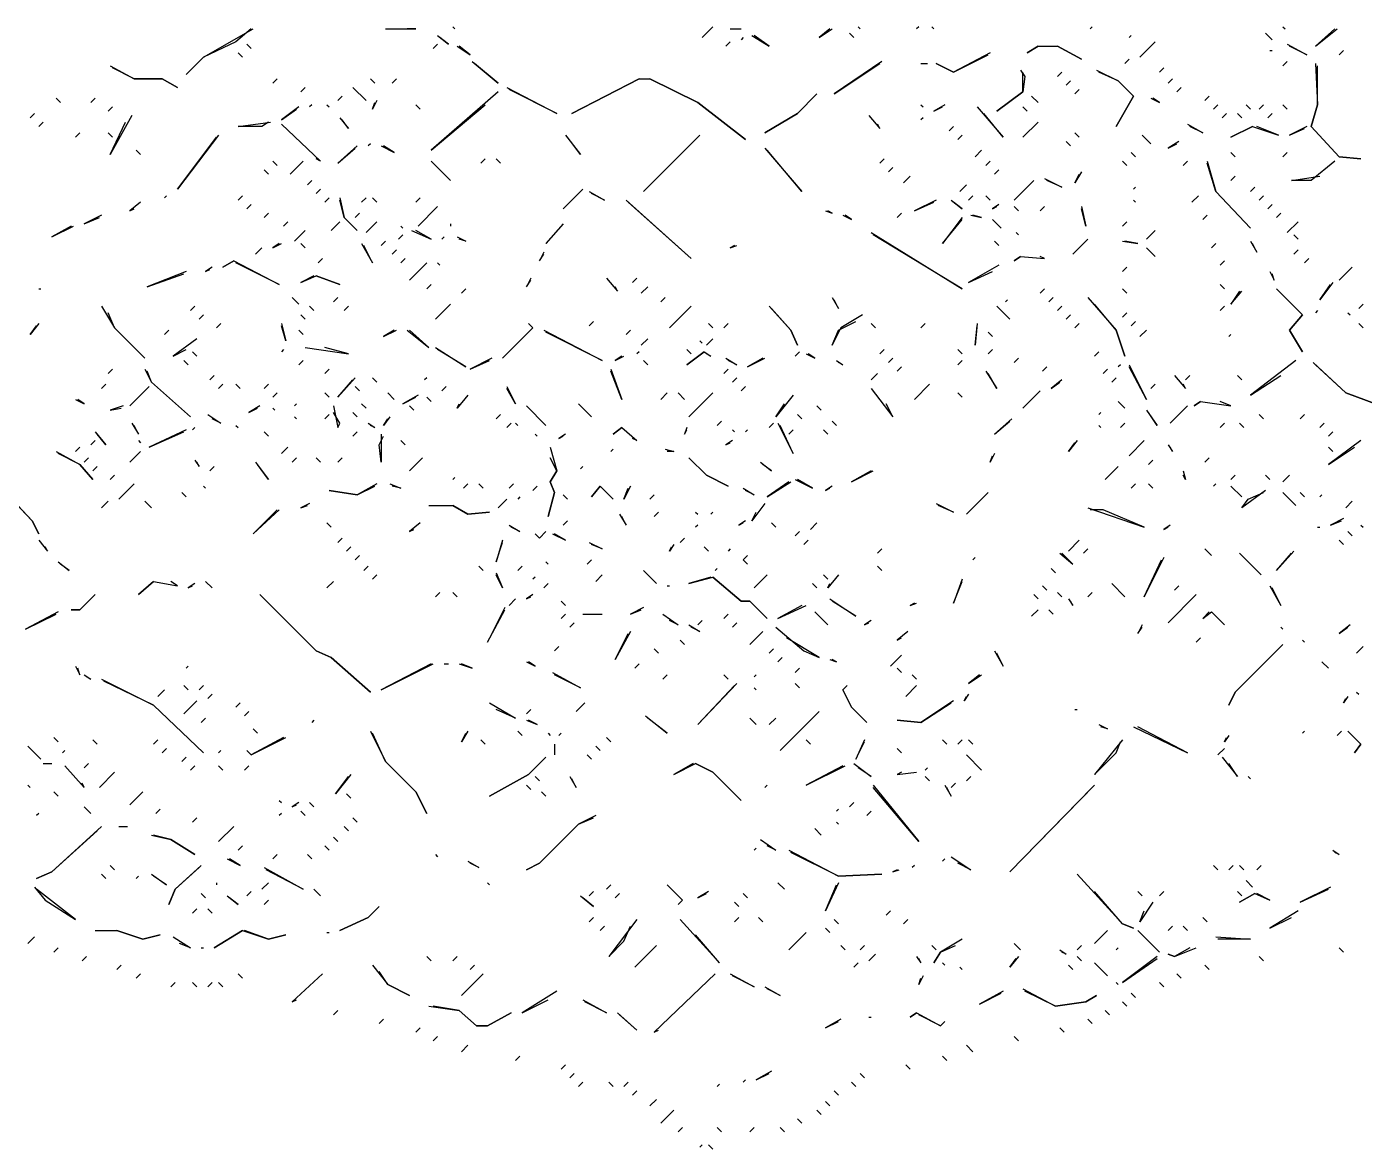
# Model space of a CAD drawing. Extents: x 1 to 2775, y -31 to 2075.
# Drawn here: x 891.6 to 994.4, y 1988.5 to 2074.8 of the extents above; entities that cross this region are included whole.
import ezdxf

# ---------------------------------------------------------------- set-up
doc = ezdxf.new("R2010")
doc.units = 0
doc.layers.add('LINEWORK', color=4, linetype='CONTINUOUS')

msp = doc.modelspace()

# ---------------------------------------------------------------- linework, layer by layer
at = {"layer": 'LINEWORK'}
for points in [[(908.8333, 2074.6667), (907.6667, 2073.6667), (905.1667, 2072.5), (903.8333, 2071.1667), (905.1667, 2072.5), (909, 2074.6667)], [(919.1667, 2074.6667), (921.5, 2074.6667), (920.8333, 2074.6667)], [(923.1667, 2074.1667), (924, 2073.5), (923.3333, 2074)], [(924.3333, 2074.8333), (924.5, 2074.6667)], [(944.3333, 2074.8333), (943.5, 2074)], [(945.6667, 2074.6667), (946.5, 2074.6667)], [(947.3333, 2074.1667), (948.6667, 2073.3333), (947.5, 2074.1667)], [(953.3333, 2074.6667), (952.5, 2074), (953.5, 2074.6667)], [(954.8333, 2074.3333), (955.1667, 2074)], [(955.5, 2074.8333), (955.6667, 2074.6667)], [(960.1667, 2074.8333), (960, 2074.6667)], [(961.1667, 2074.8333), (961.3333, 2074.6667)], [(973.5, 2074.8333), (973.3333, 2074.6667)], [(976.5, 2074.1667), (976.3333, 2074)], [(986.8333, 2074.3333), (987.3333, 2073.8333)], [(988.1667, 2074.8333), (988.3333, 2074.6667)], [(992.1667, 2074.6667), (990.6667, 2073.3333), (992.3333, 2074.6667)], [(908.5, 2073.5), (908.8333, 2073.1667)], [(923.1667, 2073.5), (922.8333, 2073.1667)], [(924.6667, 2073.3333), (925.6667, 2072.6667), (924.8333, 2073.3333)], [(945.6667, 2073.6667), (945.3333, 2073.3333)], [(946.6667, 2074), (946.5, 2073.8333)], [(969.3333, 2073.3333), (968.5, 2072.8333), (969.3333, 2073.3333), (970.8333, 2073.3333), (972.6667, 2072.3333), (970.8333, 2073.3333)], [(978.3333, 2073.6667), (977.1667, 2072.5)], [(988.5, 2073.5), (990, 2072.6667), (988.6667, 2073.3333)], [(907.8333, 2072.8333), (908.1667, 2072.5)], [(925.8333, 2072.1667), (927.8333, 2070.5), (926, 2072)], [(957.3333, 2072.1667), (953.6667, 2069.6667), (957.1667, 2072)], [(965.6667, 2072.8333), (962.8333, 2071.3333), (961.5, 2072), (962.8333, 2071.3333), (965.5, 2072.6667)], [(976.3333, 2072.3333), (976, 2072)], [(987.1667, 2073), (987.3333, 2073)], [(988.5, 2072.1667), (988.1667, 2071.8333)], [(992.8333, 2073), (992.5, 2072.6667)], [(898, 2071.8333), (899.8333, 2070.8333), (902, 2070.8333), (903.1667, 2070.1667), (902, 2070.8333), (899.8333, 2070.8333), (898.1667, 2071.6667)], [(960.3333, 2072), (960.8333, 2072)], [(968, 2071.5), (968.3333, 2071), (968.1667, 2069.8333), (966.1667, 2068.3333), (968.1667, 2069.8333), (968.1667, 2071.3333)], [(971.1667, 2071.3333), (970.8333, 2071)], [(973.8333, 2071.5), (975.5, 2070.6667), (976.6667, 2069.5), (975.3333, 2067.1667), (976.6667, 2069.5), (975.5, 2070.6667), (974, 2071.3333)], [(979, 2071.6667), (978.6667, 2071.3333)], [(990.6667, 2072), (990.8333, 2068.8333), (990.3333, 2067.1667), (992.5, 2064.8333), (994.1667, 2064.6667), (992.5, 2064.8333), (990.3333, 2067.1667), (990.8333, 2068.8333), (990.8333, 2071.8333)], [(910.8333, 2070.8333), (910.5, 2070.5)], [(913, 2070.1667), (912.6667, 2069.8333)], [(916.6667, 2070.1667), (917.6667, 2069.1667)], [(918, 2070.8333), (918.3333, 2070.5)], [(920, 2070.8333), (919.6667, 2070.5)], [(928.5, 2070.1667), (932.3333, 2068.1667), (928.6667, 2070)], [(938.6667, 2070.8333), (933.5, 2068.1667), (938.6667, 2070.8333), (939.5, 2070.8333), (943.1667, 2069), (946.8333, 2066.1667), (943.1667, 2069), (939.5, 2070.8333)], [(971.8333, 2070.6667), (971.5, 2070.3333)], [(979.6667, 2070.8333), (979.3333, 2070.5)], [(980.3333, 2070.1667), (980, 2069.8333)], [(893.8333, 2069.3333), (894.1667, 2069)], [(896.8333, 2069.3333), (896.5, 2069)], [(915.8333, 2069.5), (915.5, 2069.1667)], [(918.5, 2069.1667), (918.1667, 2068.5), (918.3333, 2069)], [(927.8333, 2069.8333), (922.6667, 2065.3333), (926.8333, 2068.8333)], [(952.3333, 2069.6667), (950.8333, 2068.1667), (948.3333, 2066.6667), (950.8333, 2068.1667)], [(968.8333, 2069.5), (969.3333, 2069)], [(972.5, 2070), (972.1667, 2069.6667)], [(978, 2069.3333), (978.6667, 2069), (978.1667, 2069.3333)], [(982.5, 2069.5), (982.1667, 2069.1667)], [(892.1667, 2068.1667), (891.8333, 2067.8333)], [(898.1667, 2068.6667), (897.8333, 2068.3333)], [(899.6667, 2068), (898, 2065), (899.1667, 2067.5)], [(912.5, 2068.6667), (911.1667, 2067.6667), (912.3333, 2068.5)], [(913.5, 2068.8333), (913.3333, 2068.6667)], [(914.6667, 2068.8333), (914.8333, 2068.6667)], [(921.5, 2068.8333), (921.8333, 2068.5)], [(956.3333, 2068), (957.1667, 2067), (957, 2067.3333)], [(960.3333, 2068.8333), (960.5, 2068.6667)], [(962.1667, 2068.8333), (961.3333, 2068.3333), (962, 2068.6667)], [(964.6667, 2068.6667), (966.6667, 2066.3333), (965.1667, 2068.1667)], [(968.1667, 2068.6667), (968.5, 2068.3333)], [(983.1667, 2068.8333), (982.8333, 2068.5)], [(983.8333, 2068.1667), (983.5, 2067.8333)], [(984.6667, 2068.1667), (985, 2067.8333)], [(985.3333, 2068.8333), (985.6667, 2068.5)], [(986.6667, 2068.8333), (986.3333, 2068.5)], [(987.3333, 2068.1667), (987, 2067.8333)], [(988.1667, 2068.8333), (988.5, 2068.5)], [(892.8333, 2067.5), (892.5, 2067.1667)], [(910.1667, 2067.5), (909.6667, 2067.1667), (907.8333, 2067.1667), (910.3333, 2067.5)], [(911.1667, 2067.3333), (914.1667, 2064.5), (913.8333, 2064.6667)], [(915.6667, 2067.8333), (916.3333, 2067), (915.8333, 2067.6667)], [(960.5, 2067.8333), (960.3333, 2067.6667)], [(962.8333, 2067.1667), (962.5, 2066.8333)], [(969.3333, 2067.5), (968.1667, 2066.3333)], [(980.8333, 2067.3333), (982, 2066.6667), (981, 2067.1667)], [(985.8333, 2067.1667), (984.1667, 2066.3333), (985.8333, 2067.1667), (987.8333, 2066.5), (986.1667, 2067.1667)], [(990, 2067.1667), (988.6667, 2066.5), (989.8333, 2067)], [(895.6667, 2066.6667), (895.3333, 2066.3333)], [(897.8333, 2066.6667), (898.1667, 2066.3333)], [(906.3333, 2066.5), (903.1667, 2062.3333), (906.1667, 2066.3333)], [(933, 2066.5), (934.1667, 2065), (933.1667, 2066.3333)], [(943.3333, 2066.5), (939, 2062.1667)], [(963.5, 2066.5), (963.1667, 2066.1667)], [(971.5, 2066), (971.8333, 2065.6667)], [(972.1667, 2066.6667), (972.5, 2066.3333)], [(977.3333, 2066.5), (978, 2065.8333)], [(980.1667, 2066), (979.3333, 2065.5), (980, 2065.8333)], [(900, 2065.3333), (900.3333, 2065)], [(917, 2065.6667), (915.5, 2064.3333), (916.8333, 2065.5)], [(918, 2065.8333), (917.8333, 2065.6667)], [(918.8333, 2065.6667), (919.8333, 2065.1667), (919, 2065.6667)], [(948.3333, 2065.5), (951.1667, 2062.1667), (948.5, 2065.3333)], [(965, 2065.3333), (964.5, 2064.8333)], [(976.5, 2065.1667), (976.8333, 2064.8333)], [(984.1667, 2065.1667), (984.5, 2064.8333)], [(988.5, 2065.1667), (988.1667, 2064.8333)], [(910.5, 2064.5), (910.8333, 2064.1667)], [(912.8333, 2064.5), (911.8333, 2063.5)], [(922.6667, 2064.5), (924.1667, 2063)], [(926.8333, 2064.6667), (926.5, 2064.3333)], [(927.6667, 2064.6667), (928, 2064.3333)], [(957.5, 2064.6667), (957.1667, 2064.3333)], [(958.1667, 2064), (957.8333, 2063.6667)], [(965.6667, 2064.5), (965.3333, 2064.1667)], [(975.8333, 2064.5), (976.1667, 2064.1667)], [(980.8333, 2064.5), (980.5, 2064.1667)], [(982.3333, 2064.5), (983, 2062.1667), (985.6667, 2059.3333), (983, 2062.1667), (982.3333, 2064.3333)], [(992.1667, 2064.5), (990.3333, 2063), (988.8333, 2063), (991, 2063.3333)], [(909.8333, 2063.8333), (910.1667, 2063.5)], [(913.5, 2063), (913.1667, 2062.6667)], [(959.5, 2063.3333), (959, 2062.8333)], [(966.3333, 2063.8333), (966, 2063.5)], [(969, 2063), (967.5, 2061.5)], [(969.8333, 2063.1667), (971.1667, 2062.5), (970, 2063)], [(972.6667, 2063.6667), (972.1667, 2062.8333), (972.5, 2063.5)], [(984.5, 2063.3333), (984.1667, 2063)], [(902.3333, 2061.8333), (902.1667, 2061.6667)], [(908.1667, 2061.8333), (907.8333, 2061.5)], [(914.1667, 2062.3333), (913.8333, 2062)], [(934.3333, 2062.3333), (932.8333, 2060.8333)], [(934.8333, 2062.1667), (936, 2061.5), (935, 2062)], [(963.8333, 2062.6667), (963.3333, 2062.1667)], [(964.3333, 2061.8333), (964, 2061.5)], [(965.3333, 2061.8333), (965.6667, 2061.5)], [(976.8333, 2062.5), (976.6667, 2062.3333)], [(981.6667, 2061.8333), (981.1667, 2061.3333)], [(986, 2062.5), (985.6667, 2062.1667)], [(986.6667, 2061.8333), (986.3333, 2061.5)], [(900.3333, 2061.3333), (899.5, 2060.6667), (899.8333, 2060.8333)], [(908.8333, 2061.1667), (908.5, 2060.8333)], [(914.8333, 2061.6667), (914.5, 2061.3333)], [(915.6667, 2061.6667), (916, 2060.1667), (917, 2059.1667), (916, 2060.1667), (915.6667, 2061.5)], [(917.6667, 2061.6667), (917.3333, 2061.3333)], [(918.1667, 2061.6667), (918.5, 2061.3333)], [(921.8333, 2061.6667), (921.5, 2061.3333)], [(923.1667, 2061), (921.6667, 2059.5)], [(937.6667, 2061.5), (942.6667, 2057), (937.8333, 2061.3333)], [(961.5, 2061.5), (959.8333, 2060.6667), (961.3333, 2061.3333)], [(962.6667, 2061.5), (963.5, 2060.8333), (962.8333, 2061.3333)], [(966.3333, 2061.1667), (965.8333, 2060.8333), (966.1667, 2061)], [(967.5, 2061), (967.8333, 2060.6667)], [(969.8333, 2061), (969.5, 2060.6667)], [(972.6667, 2061), (973, 2059.5), (972.6667, 2060.8333)], [(976.6667, 2061.5), (976.8333, 2061.3333)], [(987.3333, 2061.1667), (987, 2060.8333)], [(897.3333, 2060.3333), (896, 2059.6667), (897.1667, 2060.1667)], [(910.1667, 2060.5), (909.8333, 2060.1667)], [(911.6667, 2059.8333), (911.3333, 2059.5)], [(915.6667, 2059.8333), (915, 2059.1667)], [(917.1667, 2060.5), (916.8333, 2060.1667)], [(918.5, 2059.8333), (917.6667, 2059)], [(953, 2060.6667), (953.5, 2060.5), (953.1667, 2060.6667)], [(954.3333, 2060.3333), (955, 2060), (954.5, 2060.3333)], [(958.8333, 2060.5), (958.5, 2060.1667)], [(963.5, 2060.1667), (962, 2058.1667), (963.5, 2060)], [(964.1667, 2060.3333), (965, 2060.1667), (964.3333, 2060.3333)], [(965.8333, 2060), (966.5, 2059.3333)], [(976.1667, 2059.8333), (975.8333, 2059.5)], [(982.3333, 2060.3333), (982, 2060)], [(988, 2060.5), (987.6667, 2060.1667)], [(989.3333, 2059.8333), (988.5, 2059)], [(895, 2059.5), (893.5, 2058.6667), (895.1667, 2059.5)], [(913, 2059.1667), (912.1667, 2058.3333)], [(920.5, 2058.8333), (920.1667, 2058.5)], [(920.3333, 2059.5), (920.5, 2059.3333)], [(921.1667, 2059.1667), (922.6667, 2058.5), (921.5, 2059.1667)], [(924.1667, 2059.6667), (924.1667, 2059.5)], [(932.8333, 2059.6667), (931.5, 2058.1667), (932.6667, 2059.5)], [(956.5, 2059), (963.5, 2054.6667), (956.6667, 2058.8333)], [(967.6667, 2059), (967.8333, 2058.8333)], [(978.3333, 2059.1667), (977.6667, 2058.5)], [(989, 2058.8333), (989.3333, 2058.5)], [(909.6667, 2057.8333), (909.1667, 2057.3333)], [(911, 2058.1667), (910.5, 2057.8333), (911.1667, 2058.1667)], [(912.6667, 2058.1667), (913, 2057.8333)], [(917.3333, 2058.1667), (918.1667, 2056.6667), (917.5, 2058)], [(919.1667, 2058.3333), (918.8333, 2058)], [(923.6667, 2058.6667), (923.5, 2058.5)], [(924.6667, 2058.6667), (925.3333, 2058.3333), (924.8333, 2058.5)], [(946, 2058), (945.6667, 2057.8333), (946.1667, 2058)], [(966, 2058.3333), (966.3333, 2058)], [(973.1667, 2058.5), (972, 2057.3333)], [(975.8333, 2058.3333), (977, 2058.1667), (976, 2058.3333)], [(977.6667, 2057.8333), (978.3333, 2057.1667)], [(983, 2058.1667), (982.6667, 2057.8333)], [(985.6667, 2058.3333), (986.1667, 2057.5), (985.8333, 2058.1667)], [(907.5, 2056.8333), (906.6667, 2056.3333), (907.5, 2056.8333), (911, 2055), (907.6667, 2056.6667)], [(914.3333, 2057), (914, 2056.6667)], [(920, 2057.6667), (919.6667, 2057.3333)], [(920.6667, 2057), (920.3333, 2056.6667)], [(922.3333, 2056.6667), (921, 2055.3333)], [(923.1667, 2056.6667), (923.3333, 2056.5)], [(931.3333, 2057.5), (931, 2056.8333), (931.3333, 2057.3333)], [(968, 2057.1667), (967.5, 2056.8333), (968, 2057.1667), (969.8333, 2057), (969.5, 2057.1667)], [(983.6667, 2056.8333), (983.3333, 2056.5)], [(989.3333, 2057.6667), (989, 2057.3333)], [(990.1667, 2057), (989.8333, 2056.6667)], [(903.8333, 2056), (900.8333, 2054.8333), (903.6667, 2055.8333)], [(905.8333, 2056.3333), (905.3333, 2056), (905.6667, 2056.1667)], [(913.6667, 2055.6667), (912.6667, 2055.1667), (913.8333, 2055.6667), (915.6667, 2055), (913.8333, 2055.6667)], [(966.3333, 2056.5), (964, 2055.1667), (965.8333, 2056)], [(976.1667, 2056.3333), (975.8333, 2056)], [(987.1667, 2056), (987.5, 2055.3333), (987.3333, 2055.8333)], [(993.5, 2056.3333), (992.5, 2055.3333)], [(892.5, 2054.6667), (892.6667, 2054.6667)], [(922.6667, 2055), (922.3333, 2054.6667)], [(925.3333, 2054.6667), (925, 2054.3333)], [(930.3333, 2055.5), (930, 2054.8333), (930.3333, 2055.3333)], [(936.1667, 2055.5), (937, 2054.5), (936.8333, 2054.8333)], [(938.5, 2055.5), (938.1667, 2055.1667)], [(939.3333, 2054.8333), (938.8333, 2054.3333)], [(969.8333, 2054.6667), (969.5, 2054.3333)], [(975.8333, 2054.6667), (976.1667, 2054.3333)], [(983.3333, 2055), (983.6667, 2054.6667)], [(987.6667, 2054.6667), (989.6667, 2052.6667), (988.6667, 2051.5), (989.6667, 2049.8333), (988.6667, 2051.5), (989.6667, 2052.6667)], [(992, 2055.1667), (991, 2053.8333), (991.8333, 2055)], [(912, 2054), (912.5, 2053.5)], [(915.5, 2054), (915.1667, 2053.6667)], [(940.6667, 2054), (940.3333, 2053.6667)], [(953.5, 2054), (954, 2053.1667), (953.6667, 2053.8333)], [(967, 2053.8333), (966.8333, 2053.6667)], [(970.5, 2054), (970.1667, 2053.6667)], [(973.1667, 2054), (975.3333, 2051.5), (976, 2049.5), (975.3333, 2051.5), (973.6667, 2053.5)], [(984.8333, 2054.5), (984.1667, 2053.5), (985, 2054.5)], [(897.3333, 2053.3333), (898.3333, 2051.6667), (900.6667, 2049.3333), (898.3333, 2051.6667), (897.8333, 2052.8333)], [(904.5, 2053.3333), (904.1667, 2053)], [(905.1667, 2052.6667), (904.8333, 2052.3333)], [(912.6667, 2052.6667), (913, 2052.3333)], [(913.3333, 2053.3333), (913.6667, 2053)], [(916.3333, 2053.3333), (916, 2053)], [(924.1667, 2053.5), (923, 2052.3333)], [(942.6667, 2053.3333), (941, 2051.6667)], [(948.6667, 2053.3333), (950.3333, 2051.5), (950.8333, 2050.3333), (950.3333, 2051.5), (948.8333, 2053.1667)], [(955.8333, 2052.6667), (954.1667, 2051.6667), (953.5, 2050.3333), (954, 2051.5), (955.3333, 2052.1667)], [(966.1667, 2053.3333), (967.1667, 2052.3333)], [(971.1667, 2053.3333), (970.8333, 2053)], [(971.8333, 2052.6667), (971.5, 2052.3333)], [(976.1667, 2052.8333), (975.8333, 2052.5)], [(983.6667, 2053.3333), (983.3333, 2053)], [(990.8333, 2053), (990.6667, 2052.8333)], [(993.1667, 2052.8333), (993.3333, 2052.6667)], [(994.3333, 2053.5), (994, 2053.1667)], [(892.5, 2052), (891.8333, 2051.1667), (892.3333, 2051.8333)], [(906.5, 2052), (906.1667, 2051.6667)], [(911.1667, 2052), (911.5, 2050.6667), (911.1667, 2051.8333)], [(930.1667, 2052), (930.5, 2051.6667), (928.1667, 2049.3333), (930.5, 2051.6667)], [(935.1667, 2052.1667), (934.8333, 2051.8333)], [(944, 2052), (944.3333, 2051.6667)], [(945.5, 2052), (945.1667, 2051.6667)], [(956.5, 2052), (956.8333, 2051.6667)], [(960.6667, 2052), (960.3333, 2051.6667)], [(964.6667, 2052), (964.5, 2050.3333), (964.6667, 2051.8333)], [(972.5, 2052), (972.1667, 2051.6667)], [(976.8333, 2052.1667), (976.5, 2051.8333)], [(994, 2052), (994.3333, 2051.6667)], [(902.5, 2051.5), (902.1667, 2051.1667)], [(904.6667, 2050.8333), (902.8333, 2049.5), (903.8333, 2050)], [(912.5, 2051.5), (912.8333, 2051.1667)], [(919.8333, 2051.5), (919, 2051), (920, 2051.5)], [(920.8333, 2051.5), (922.5, 2050.1667), (921, 2051.5)], [(931.3333, 2051.5), (935.8333, 2049.1667), (931.5, 2051.3333)], [(938, 2051.5), (937.6667, 2051.1667)], [(939.3333, 2050.8333), (938.8333, 2050.3333)], [(943.3333, 2050.6667), (943.5, 2050.5)], [(944.3333, 2050.8333), (943.8333, 2050.3333)], [(965.5, 2051.3333), (965.8333, 2051)], [(977.6667, 2051.5), (977.1667, 2051)], [(984.1667, 2051.1667), (984, 2051)], [(904.3333, 2049.8333), (904.6667, 2049.5)], [(911.3333, 2050), (911.1667, 2049.8333)], [(913, 2050.1667), (916.3333, 2049.6667), (914.5, 2050.1667)], [(923, 2050.1667), (925.3333, 2048.6667), (923.1667, 2050)], [(937.3333, 2049.5), (936.8333, 2049.1667), (937.5, 2049.5)], [(938.6667, 2049.8333), (938.5, 2049.6667)], [(942.3333, 2050), (942.6667, 2049.6667)], [(943.6667, 2049.8333), (942.3333, 2048.8333), (943.6667, 2049.8333), (944.1667, 2049.5), (943.8333, 2049.6667)], [(951, 2049.8333), (950.6667, 2049.5)], [(951.5, 2049.6667), (952.1667, 2049.3333), (951.6667, 2049.6667)], [(957.5, 2050), (957.1667, 2049.6667)], [(963.1667, 2050), (963.5, 2049.6667)], [(965.8333, 2050), (965.5, 2049.6667)], [(974, 2049.8333), (973.6667, 2049.5)], [(898.1667, 2048.5), (897.8333, 2048.1667)], [(900.6667, 2048.5), (901.1667, 2047.5), (904.1667, 2044.8333), (901.1667, 2047.5), (900.8333, 2048.3333)], [(903.6667, 2049.1667), (904, 2048.8333)], [(912.8333, 2049.1667), (912.5, 2048.8333)], [(914.8333, 2048.5), (914.5, 2048.1667)], [(927.3333, 2049.3333), (925.6667, 2048.5), (927.1667, 2049.1667)], [(936.5, 2048.5), (937.3333, 2046.1667), (936.5, 2048.3333)], [(939, 2049.1667), (939.3333, 2048.8333)], [(945.5, 2048.5), (945.1667, 2048.1667)], [(945.3333, 2049.3333), (946.1667, 2048.8333), (945.5, 2049.1667)], [(948.1667, 2049.3333), (947, 2048.6667), (948.3333, 2049.3333)], [(953.8333, 2049.1667), (954.3333, 2048.8333), (954, 2049)], [(958.1667, 2049.3333), (957.8333, 2049)], [(958.8333, 2048.6667), (958.5, 2048.3333)], [(963.5, 2049.1667), (963.1667, 2048.8333)], [(967.8333, 2049.3333), (967.5, 2049)], [(970, 2048.6667), (969.6667, 2048.3333)], [(974.6667, 2048.5), (974.3333, 2048.1667)], [(975.6667, 2048.8333), (975.5, 2048.6667)], [(976.3333, 2048.8333), (977.6667, 2046.1667), (976.3333, 2048.6667)], [(989.1667, 2049.1667), (985.6667, 2046.5), (988, 2048)], [(990.5, 2049), (993, 2046.6667), (996.1667, 2045.5), (993, 2046.6667), (990.6667, 2048.8333)], [(906, 2048), (905.6667, 2047.6667)], [(916.8333, 2047.8333), (915.5, 2046.3333), (916.6667, 2047.6667)], [(918.1667, 2047.8333), (918.5, 2047.5)], [(922.3333, 2047.8333), (922.1667, 2047.6667)], [(946.1667, 2047.8333), (945.8333, 2047.5)], [(957, 2048.1667), (956.5, 2047.6667)], [(965.3333, 2048.3333), (966.1667, 2047), (965.5, 2048.1667)], [(971.1667, 2047.6667), (970.3333, 2047), (971, 2047.5)], [(975.3333, 2047.8333), (975, 2047.5)], [(979.8333, 2048), (980.6667, 2047), (980.5, 2047.3333)], [(981, 2048), (980.6667, 2047.6667)], [(984.6667, 2048), (985, 2047.6667)], [(897.6667, 2047.3333), (897.3333, 2047)], [(901, 2047.1667), (899.5, 2045.6667)], [(906.6667, 2047.3333), (906.3333, 2047)], [(907.6667, 2047.3333), (908, 2047)], [(910.1667, 2047.3333), (909.8333, 2047)], [(910.8333, 2046.6667), (910.5, 2046.3333)], [(914.5, 2046.6667), (914.8333, 2046.3333)], [(916.8333, 2047.1667), (917.1667, 2046.8333)], [(919.3333, 2046.6667), (919.8333, 2046.1667)], [(921.6667, 2046.5), (920.5, 2045.8333), (921.5, 2046.3333)], [(923.8333, 2047.1667), (923.5, 2046.8333)], [(925.5, 2046.5), (924.6667, 2045.5), (924.8333, 2045.8333)], [(928.5, 2047.1667), (929.1667, 2045.8333), (928.5, 2047)], [(940.8333, 2046.6667), (940.3333, 2046.1667)], [(941.6667, 2046.6667), (942.1667, 2046.1667)], [(944.3333, 2046.6667), (942.5, 2044.8333)], [(946.8333, 2047.1667), (946.5, 2046.8333)], [(950.5, 2046.5), (949.1667, 2044.8333), (949.8333, 2045.8333)], [(956.5, 2047), (958.1667, 2044.8333), (957.6667, 2045.8333)], [(961, 2047.3333), (959.8333, 2046.1667)], [(963.1667, 2046.6667), (963.5, 2046.3333)], [(969.5, 2046.8333), (968.1667, 2045.5)], [(978.3333, 2047.3333), (978, 2047)], [(895.3333, 2046.1667), (896, 2045.8333), (895.5, 2046.1667)], [(899, 2045.6667), (898, 2045.3333), (898.8333, 2045.5)], [(909.5, 2045.6667), (908.6667, 2045.1667), (909.3333, 2045.5)], [(910.5, 2045.5), (910.6667, 2045.3333)], [(912.3333, 2045.8333), (912.1667, 2045.6667)], [(915.1667, 2045.6667), (915.5, 2044), (915.6667, 2044.3333), (915.1667, 2045.1667)], [(917.3333, 2045.8333), (917.6667, 2045.5)], [(921, 2045.6667), (921.3333, 2045.3333)], [(922.3333, 2046.3333), (922.6667, 2046)], [(930, 2045.6667), (931.5, 2044.1667)], [(934, 2045.8333), (935, 2044.8333)], [(952.3333, 2045.6667), (952.6667, 2045.3333)], [(975.5, 2046), (976, 2045.5)], [(980.8333, 2045.6667), (979.5, 2044.3333)], [(981.8333, 2046), (981.3333, 2045.6667), (981.8333, 2046), (984.1667, 2045.6667), (983.3333, 2046)], [(899.6667, 2044.3333), (900.1667, 2043.5), (899.8333, 2044.1667)], [(905.5, 2045), (906.5, 2044.3333), (905.8333, 2044.6667)], [(912.1667, 2044.8333), (912.3333, 2044.6667)], [(914.8333, 2045), (914.5, 2044.6667)], [(916.6667, 2045.1667), (917, 2044.8333)], [(917.8333, 2044.3333), (918.3333, 2044), (918, 2044.1667)], [(919.5, 2044.8333), (919, 2044.1667), (919.3333, 2044.6667)], [(928, 2045), (927.6667, 2044.6667)], [(928.8333, 2044.3333), (928.5, 2044)], [(929.1667, 2044.3333), (929.3333, 2044.1667)], [(945, 2044.5), (944.6667, 2044.1667)], [(949, 2044.3333), (948.6667, 2044)], [(949.3333, 2044.3333), (950.5, 2042), (949.5, 2044.1667)], [(950.8333, 2045), (951.1667, 2044.6667)], [(953.5, 2044.5), (953.8333, 2044.1667)], [(967.3333, 2044.6667), (966, 2043.5), (967.1667, 2044.5)], [(974.1667, 2045.1667), (974, 2045)], [(976, 2044.3333), (975.6667, 2044)], [(977.6667, 2045.3333), (978.5, 2044.1667), (977.8333, 2045.1667)], [(983.6667, 2044.3333), (983.3333, 2044)], [(984.8333, 2044.3333), (985.1667, 2044)], [(986.3333, 2045), (986.6667, 2044.6667)], [(989.8333, 2045), (989.5, 2044.6667)], [(991.3333, 2044.3333), (991, 2044)], [(896.8333, 2043.6667), (897.6667, 2042.6667), (897, 2043.5)], [(903.8333, 2043.8333), (901, 2042.5), (903.6667, 2043.6667)], [(904.5, 2044), (904.3333, 2043.8333)], [(907.6667, 2044.1667), (907.8333, 2044)], [(909.8333, 2043.6667), (910.1667, 2043.3333)], [(917, 2043.6667), (916.6667, 2043.3333)], [(918.8333, 2043.5), (918.8333, 2041.3333), (918.6667, 2042.6667), (919, 2043.3333)], [(930.6667, 2043.5), (930.8333, 2043.3333)], [(933, 2043.5), (932.5, 2043.1667), (932.8333, 2043.3333)], [(937.3333, 2044), (936.6667, 2043.5), (937.3333, 2044), (938.5, 2043), (938.1667, 2043.1667)], [(942.3333, 2044), (942.1667, 2043.5), (942.3333, 2043.8333)], [(945.8333, 2043.8333), (946, 2043.6667)], [(947, 2043.8333), (946.8333, 2043.6667)], [(950.5, 2043.8333), (950.1667, 2043.5)], [(952.8333, 2043.8333), (953.1667, 2043.5)], [(974, 2044.1667), (974.1667, 2044)], [(992, 2043.6667), (991.6667, 2043.3333)], [(895.6667, 2042.5), (895.3333, 2042.1667)], [(896.8333, 2043), (896.5, 2042.6667)], [(900.1667, 2043), (900.3333, 2042.8333)], [(911.6667, 2042.5), (911.1667, 2042)], [(920.3333, 2043), (920.6667, 2042.6667)], [(931.8333, 2042.5), (932.3333, 2040.6667), (931.8333, 2039.8333), (932.1667, 2039), (931.6667, 2037.1667), (932.1667, 2039), (931.8333, 2039.8333), (932.3333, 2040.6667), (931.8333, 2041.6667)], [(936.6667, 2042.3333), (936.5, 2042.1667)], [(940.6667, 2042.3333), (941.3333, 2042.1667), (940.8333, 2042.1667)], [(945.8333, 2043), (945.3333, 2042.6667), (945.6667, 2042.8333)], [(972.3333, 2043), (971.6667, 2042.1667), (972.1667, 2042.8333)], [(977.5, 2043), (976.3333, 2041.8333)], [(979.3333, 2042.6667), (979.6667, 2042.1667), (979.5, 2042.5)], [(994.1667, 2043), (991.6667, 2041.1667), (993.6667, 2042.5)], [(991.6667, 2042.5), (992, 2042.1667)], [(893.8333, 2042.1667), (895.6667, 2041.1667), (896.6667, 2040), (895.6667, 2041.1667), (894, 2042)], [(896.3333, 2041.6667), (896, 2041.3333)], [(900.3333, 2042.1667), (899.5, 2041.3333)], [(904.5, 2041.5), (904.8333, 2041), (904.6667, 2041.3333)], [(909.1667, 2041.3333), (910.1667, 2040), (909.3333, 2041.1667)], [(912.3333, 2041.6667), (912, 2041.3333)], [(913.8333, 2041.6667), (914.1667, 2041.3333)], [(915.8333, 2041.6667), (915.5, 2041.3333)], [(922, 2041.6667), (921, 2040.6667)], [(942.5, 2041.6667), (943.8333, 2040.3333), (945.5, 2039.5), (943.8333, 2040.3333)], [(948, 2041.3333), (948.8333, 2040.6667), (948.1667, 2041.1667)], [(966, 2042), (965.6667, 2041.3333), (965.8333, 2041.8333)], [(978.1667, 2041.5), (977.8333, 2041.1667)], [(982.5, 2041.6667), (982.1667, 2041.3333)], [(897, 2041), (896.6667, 2040.6667)], [(898.3333, 2040.3333), (898, 2040)], [(906, 2041), (905.6667, 2040.6667)], [(934.3333, 2041), (934.1667, 2040.8333)], [(956.5, 2040.6667), (955, 2039.8333), (956.6667, 2040.6667)], [(975.5, 2041), (974.5, 2040)], [(980.5, 2040.6667), (980.6667, 2040), (980.5, 2040.3333)], [(984.5, 2040.3333), (984.1667, 2040)], [(986.8333, 2040.3333), (987.1667, 2040)], [(988.6667, 2040.3333), (988.1667, 2039.8333)], [(888.8333, 2040.1667), (892, 2036.8333), (892.5, 2035.8333), (892, 2036.8333), (889, 2040)], [(899.8333, 2039.6667), (898.6667, 2038.5)], [(905.1667, 2039.5), (905.3333, 2039.3333)], [(918.5, 2039.6667), (917, 2038.8333), (914.8333, 2039.1667), (917, 2038.8333), (918.3333, 2039.5)], [(919.5, 2039.6667), (920.3333, 2039.3333), (919.6667, 2039.5)], [(924.5, 2040.1667), (924.3333, 2040)], [(925.5, 2039.6667), (925.1667, 2039.3333)], [(926.3333, 2039.6667), (926.6667, 2039.3333)], [(929, 2039.6667), (928.6667, 2039.3333)], [(930.8333, 2039.5), (930.5, 2039.1667)], [(935.6667, 2039.5), (935, 2038.6667), (935.6667, 2039.5), (936.6667, 2038.5)], [(938, 2039.5), (937.5, 2038.5), (937.8333, 2039.3333)], [(946.6667, 2039.3333), (947.5, 2038.8333), (946.8333, 2039.1667)], [(950.1667, 2039.8333), (948.5, 2038.6667), (950.3333, 2039.8333)], [(950.6667, 2040), (952, 2039.3333), (950.8333, 2040)], [(953.5, 2039.5), (953, 2039.1667), (953.3333, 2039.3333)], [(976.8333, 2039.6667), (976.5, 2039.3333)], [(977.8333, 2039.6667), (978.1667, 2039.3333)], [(983, 2039.6667), (982.8333, 2039.5)], [(984.1667, 2039.5), (985, 2038.6667)], [(897.8333, 2038.3333), (897.3333, 2037.8333)], [(900.6667, 2038.3333), (901.1667, 2037.8333)], [(903.5, 2039), (903.8333, 2038.6667)], [(913.3333, 2038.1667), (912.6667, 2037.8333), (913.1667, 2038)], [(928.5, 2038.5), (927.8333, 2037.8333)], [(929.5, 2038.6667), (929.3333, 2038.5)], [(932.8333, 2038.8333), (933.1667, 2038.5)], [(939.8333, 2038.8333), (939.5, 2038.5)], [(948.3333, 2038.1667), (947.3333, 2036.8333), (947.6667, 2037.5)], [(961.5, 2038.1667), (962.8333, 2037.5), (961.6667, 2038)], [(965.5, 2039), (963.8333, 2037.3333)], [(986.8333, 2039.1667), (985, 2037.8333), (985.5, 2038.5), (986.6667, 2039)], [(988.1667, 2039), (989.1667, 2038)], [(989.5, 2039), (989.8333, 2038.6667)], [(991.1667, 2038.8333), (991, 2038.6667)], [(993.5, 2038.3333), (993, 2037.8333)], [(910.8333, 2037.6667), (909, 2035.8333), (911, 2037.6667)], [(922.5, 2038), (924.3333, 2038), (925.5, 2037.3333), (927.1667, 2037.5), (925.5, 2037.3333), (924.3333, 2038)], [(937.1667, 2037.3333), (937.6667, 2036.5), (937.3333, 2037.1667)], [(940.1667, 2037.5), (939.8333, 2037.1667)], [(943, 2037.5), (943.1667, 2037.3333)], [(944.3333, 2037.5), (944.1667, 2037.3333)], [(973.1667, 2037.8333), (977.5, 2036.3333), (974.3333, 2037.6667), (973.3333, 2037.6667)], [(914.6667, 2036.6667), (915, 2036.3333)], [(921.8333, 2036.6667), (921, 2036), (921.3333, 2036.1667)], [(928.6667, 2036.5), (929.5, 2036), (928.8333, 2036.3333)], [(933.1667, 2036.8333), (932.8333, 2036.5)], [(943.1667, 2036.5), (943, 2036.3333)], [(946.8333, 2036.8333), (946.3333, 2036.5), (946.6667, 2036.6667)], [(948.8333, 2036.6667), (949.1667, 2036.3333)], [(952.3333, 2036.6667), (951.8333, 2036.1667)], [(979.5, 2036.5), (979, 2036.1667), (979.3333, 2036.3333)], [(990.8333, 2036.3333), (991, 2036.3333)], [(992.8333, 2037), (991.8333, 2036.5), (992.6667, 2036.8333)], [(994.1667, 2036.5), (994.3333, 2036.3333)], [(892.5, 2035.3333), (893.1667, 2034.5), (893, 2034.8333)], [(915.8333, 2035.5), (915.5, 2035.1667)], [(928.1667, 2035.3333), (927.6667, 2033.6667), (928.1667, 2035.1667)], [(931.5, 2036), (931, 2035.5), (930.6667, 2035.8333), (931, 2035.5)], [(932, 2035.8333), (933, 2035.3333), (932.1667, 2035.8333)], [(934.8333, 2035.1667), (935.8333, 2034.6667), (935, 2035)], [(942.1667, 2035.5), (941.8333, 2035.1667)], [(951, 2036), (950.6667, 2035.6667)], [(951.6667, 2035.3333), (951.3333, 2035)], [(972.5, 2035.3333), (971.6667, 2034.5)], [(992.5, 2035.3333), (992.8333, 2035)], [(993.1667, 2036), (993.5, 2035.6667)], [(916.5, 2034.8333), (916.1667, 2034.5)], [(917.1667, 2034.1667), (916.8333, 2033.8333)], [(941.3333, 2035), (941, 2034.5), (941.1667, 2034.8333)], [(943.6667, 2034.8333), (944, 2034.5)], [(945.6667, 2034.6667), (945.5, 2034.5)], [(947, 2034.1667), (946.6667, 2033.8333), (947, 2033.5), (946.6667, 2033.8333)], [(957.3333, 2034.6667), (957, 2034.3333)], [(971, 2034.3333), (972, 2033.5), (971.1667, 2034.3333)], [(973.1667, 2034.6667), (972.8333, 2034.3333)], [(982.1667, 2034.6667), (982.6667, 2034.1667)], [(984.8333, 2034.3333), (986.5, 2032.6667)], [(989, 2034.5), (987.6667, 2033), (988.8333, 2034.3333)], [(894, 2033.6667), (894.8333, 2033), (894.1667, 2033.5)], [(917.8333, 2033.3333), (917.5, 2033)], [(926.3333, 2033.3333), (926.6667, 2033)], [(929.6667, 2033.3333), (929.3333, 2033)], [(931.5, 2033.6667), (931.6667, 2033.5)], [(935, 2033.8333), (934.6667, 2033.5)], [(944.6667, 2033.1667), (944.5, 2033)], [(957, 2033.3333), (957.3333, 2033)], [(964.5, 2034), (964.3333, 2033.8333)], [(970.3333, 2033.1667), (970.6667, 2032.8333)], [(979, 2034), (977.5, 2031), (978.8333, 2033.8333)], [(901.3333, 2032.1667), (900.1667, 2031.1667), (901.3333, 2032.1667), (903.1667, 2031.8333), (902.6667, 2032.1667)], [(904.5, 2032), (904, 2031.6667), (904.3333, 2031.8333)], [(905.3333, 2032.1667), (905.8333, 2031.6667)], [(915.1667, 2032.1667), (914.6667, 2031.6667)], [(918.5, 2032.6667), (918.1667, 2032.3333)], [(927.6667, 2032.8333), (928.1667, 2031.6667), (927.6667, 2032.6667)], [(930.6667, 2032.5), (930.5, 2032.3333)], [(931.6667, 2032), (931.3333, 2031.6667)], [(935.8333, 2032.6667), (935.3333, 2032.1667)], [(939, 2033), (940, 2032)], [(944.1667, 2032.5), (942.5, 2032), (944.3333, 2032.5), (946.5, 2030.6667), (947.1667, 2030.6667), (948.5, 2029.3333), (947.1667, 2030.6667), (946.5, 2030.6667), (944.3333, 2032.5)], [(948.5, 2032.6667), (947.5, 2031.6667)], [(952, 2032), (952.3333, 2031.6667)], [(952.8333, 2032.6667), (953.1667, 2032.3333)], [(954, 2032.6667), (953.1667, 2031.6667), (953.3333, 2032)], [(963.5, 2032.3333), (962.8333, 2030.5), (963.5, 2032.1667)], [(975, 2032), (976, 2031)], [(896.8333, 2031.1667), (895.6667, 2030), (895, 2030), (895.6667, 2030)], [(909.5, 2031.1667), (913.8333, 2026.8333), (915, 2026.3333), (918, 2023.6667), (915, 2026.3333), (913.8333, 2026.8333)], [(923.3333, 2031.3333), (923, 2031)], [(924.3333, 2031.3333), (924.6667, 2031)], [(930.5, 2031.1667), (930, 2030.8333), (930.3333, 2031)], [(940.8333, 2031.8333), (941, 2031.8333)], [(969, 2031.1667), (969.3333, 2030.8333)], [(969.6667, 2031.8333), (970, 2031.5)], [(970.8333, 2031.3333), (971.1667, 2031)], [(973.5, 2031.3333), (973.1667, 2031)], [(981.5, 2031.1667), (979.3333, 2029)], [(980.1667, 2031.8333), (979.8333, 2031.5)], [(987.1667, 2031.8333), (988, 2030.3333), (987.3333, 2031.6667)], [(928.3333, 2030.1667), (927, 2027.5), (928.3333, 2030)], [(929.1667, 2030.8333), (928.6667, 2030.3333)], [(932.6667, 2030.6667), (933, 2030.3333)], [(939, 2030.1667), (938, 2029.6667), (938.8333, 2030)], [(951.1667, 2030.3333), (949.3333, 2029.3333), (951.5, 2030.3333)], [(953.3333, 2030.8333), (955.3333, 2029.5), (953.5, 2030.6667)], [(959.8333, 2030.5), (959.5, 2030.3333), (960, 2030.5)], [(969.3333, 2030), (968.8333, 2029.5)], [(970.1667, 2030), (970.5, 2029.6667)], [(971.6667, 2030.8333), (972, 2030.3333), (971.8333, 2030.6667)], [(894, 2029.8333), (891.5, 2028.5), (893.8333, 2029.6667)], [(933, 2029.6667), (932.6667, 2029.3333)], [(933.6667, 2029), (933.3333, 2028.6667)], [(934.3333, 2029.6667), (935.8333, 2029.6667)], [(940.5, 2029.6667), (941.6667, 2028.8333), (941, 2029.1667)], [(943.5, 2029.1667), (943.1667, 2028.8333)], [(945.5, 2029.6667), (945.1667, 2029.3333)], [(946.1667, 2029), (945.8333, 2028.6667)], [(952.1667, 2029.8333), (953.1667, 2028.8333)], [(956.5, 2029.1667), (956, 2028.8333), (956.3333, 2029)], [(982.5, 2029.8333), (982, 2029.3333), (982.6667, 2029.8333), (983.6667, 2028.8333), (982.6667, 2029.8333)], [(938, 2028.3333), (936.8333, 2026.1667), (937.8333, 2028.1667)], [(942.5, 2028.8333), (943.3333, 2028.3333), (942.6667, 2028.6667)], [(948.1667, 2028.3333), (947.1667, 2027.3333)], [(949.1667, 2028.6667), (951.3333, 2026.8333), (952.5, 2026.3333), (950, 2027.8333)], [(959.3333, 2028.3333), (958.5, 2027.6667), (958.8333, 2027.8333)], [(977.3333, 2028.8333), (977, 2028.1667), (977.3333, 2028.6667)], [(988, 2028.6667), (988.1667, 2028.5)], [(993.3333, 2028.8333), (992.5, 2028.1667), (993.1667, 2028.6667)], [(932.5, 2027.1667), (932.1667, 2026.8333)], [(939.8333, 2027), (940.1667, 2026.6667)], [(941.8333, 2027.6667), (942.1667, 2027.3333)], [(949, 2027), (948.6667, 2026.6667)], [(981.8333, 2027.8333), (981.5, 2027.5)], [(988.1667, 2027.3333), (984.5, 2023.6667), (984, 2022.6667), (984.5, 2023.6667)], [(989.6667, 2027.6667), (989.8333, 2027.5)], [(994.3333, 2027.1667), (993.8333, 2026.6667)], [(922.6667, 2025.8333), (918.8333, 2023.8333), (922.8333, 2025.8333)], [(923.6667, 2025.8333), (924, 2025.8333)], [(924.8333, 2025.8333), (925.8333, 2025.5), (925, 2025.8333)], [(930, 2026), (930.6667, 2025.6667), (930.1667, 2026)], [(938.6667, 2025.8333), (938.3333, 2025.5)], [(949.6667, 2026.3333), (949.3333, 2026)], [(953.3333, 2026.1667), (953.8333, 2026), (953.5, 2026.1667)], [(958.8333, 2026.5), (958, 2025.6667)], [(966, 2026.8333), (966.6667, 2025.6667), (966.1667, 2026.6667)], [(991.1667, 2026), (991.6667, 2025.5)], [(895.3333, 2025.6667), (895.6667, 2025), (895.5, 2025.5)], [(896, 2025), (896.5, 2024.6667), (896.1667, 2024.8333)], [(904, 2025.6667), (903.8333, 2025.5)], [(932, 2025.1667), (934.1667, 2024), (932.1667, 2025)], [(940.8333, 2025), (940.5, 2024.6667)], [(945.1667, 2025), (945.5, 2024.6667)], [(947.6667, 2025), (947.5, 2024.8333)], [(951, 2025.5), (950.6667, 2025.1667)], [(958.5, 2025.5), (958.8333, 2025.1667)], [(959.6667, 2025), (960, 2024.6667)], [(964.8333, 2025), (964, 2024.3333), (965, 2025)], [(897.3333, 2024.6667), (901.3333, 2022.6667), (905.1667, 2019), (901.3333, 2022.6667), (897.5, 2024.5)], [(902.1667, 2023.8333), (901.6667, 2023.3333)], [(903.6667, 2024.1667), (904, 2023.8333)], [(905.1667, 2024.1667), (904.8333, 2023.8333)], [(946.1667, 2024.3333), (943.1667, 2021.1667), (946, 2024.1667)], [(947.5, 2024), (947.6667, 2023.8333)], [(950.6667, 2024.3333), (951, 2024)], [(954.6667, 2024.1667), (954.3333, 2023.8333), (955, 2022.5), (956.1667, 2021.3333), (955, 2022.5), (954.3333, 2023.8333)], [(960, 2024.1667), (959.1667, 2023.3333)], [(904.6667, 2023), (903.6667, 2022)], [(905.8333, 2023.5), (905.5, 2023.1667)], [(908, 2022.8333), (907.6667, 2022.5)], [(927.1667, 2022.8333), (929.1667, 2021.6667), (927.6667, 2022.3333)], [(934.5, 2022.8333), (933.8333, 2022.1667)], [(962.8333, 2023), (960.3333, 2021.3333), (958.5, 2021.5), (960.3333, 2021.3333), (962.6667, 2022.8333)], [(964, 2023.5), (963.6667, 2023), (963.8333, 2023.3333)], [(993.1667, 2023.3333), (992.8333, 2022.8333), (993, 2023.1667)], [(993.8333, 2023.6667), (994, 2023.5)], [(908.6667, 2022.1667), (908.3333, 2021.8333)], [(930.3333, 2022.3333), (930, 2022)], [(939.1667, 2021.8333), (940.8333, 2020.5), (939.3333, 2021.6667)], [(952.5, 2022.1667), (949.5, 2019.1667), (951.8333, 2021.5)], [(972.1667, 2022.3333), (972.3333, 2022.3333)], [(905.3333, 2021.6667), (905, 2021.3333)], [(909, 2020.8333), (909.3333, 2020.5)], [(913.6667, 2021.5), (913.5, 2021.3333)], [(930, 2021.5), (930.8333, 2021.1667), (930.1667, 2021.5)], [(947.1667, 2021.6667), (947.6667, 2021.1667)], [(949.1667, 2021.6667), (948.6667, 2021.1667)], [(974, 2021.1667), (974.6667, 2020.8333), (974.1667, 2021)], [(976.6667, 2021), (980.8333, 2019), (977, 2021)], [(893.6667, 2020.1667), (894, 2019.8333)], [(896.6667, 2020), (897, 2019.6667)], [(901.6667, 2020), (901.3333, 2019.6667)], [(911.3333, 2020.1667), (908.8333, 2018.8333), (908.5, 2019.1667), (908.8333, 2018.8333), (911.5, 2020.1667)], [(918, 2020.6667), (919.1667, 2018.3333), (921.5, 2016), (922.3333, 2014.3333), (921.5, 2016), (919.1667, 2018.3333), (918.1667, 2020.5)], [(925.5, 2020.6667), (925, 2019.8333), (925.3333, 2020.5)], [(926.5, 2020), (926.8333, 2019.6667)], [(929.3333, 2020.6667), (929.6667, 2020.3333)], [(931.6667, 2020.5), (931.8333, 2020.3333)], [(932.1667, 2019.6667), (932.1667, 2018.8333)], [(932.6667, 2020.5), (932.5, 2020.3333)], [(936.1667, 2020.1667), (936.5, 2019.8333)], [(951.5, 2020), (951.8333, 2019.6667)], [(956, 2020), (955.3333, 2018.5), (956, 2019.8333)], [(962, 2020), (962.3333, 2019.6667)], [(963.5, 2020), (963.1667, 2019.6667)], [(964, 2020), (964.3333, 2019.6667)], [(975.8333, 2020), (973.6667, 2017.3333), (975.3333, 2019), (975.6667, 2019.8333)], [(984, 2020.3333), (983.6667, 2019.8333), (983.8333, 2020.1667)], [(989.8333, 2020.6667), (989.6667, 2020.5)], [(992.6667, 2020.6667), (992.3333, 2020.3333)], [(993.1667, 2020.6667), (994.1667, 2019.6667), (993.6667, 2019), (994.1667, 2019.6667)], [(891.6667, 2019.5), (892.6667, 2018.5)], [(894.5, 2019.1667), (894.3333, 2019)], [(902.3333, 2019.3333), (902, 2019)], [(903.8333, 2018.6667), (903.5, 2018.3333)], [(906.5, 2019.1667), (906.3333, 2019)], [(931.5, 2018.6667), (930.1667, 2017.3333), (927.1667, 2015.6667), (930.1667, 2017.3333)], [(934.6667, 2018.8333), (935, 2018.5)], [(935.3333, 2019.5), (935.6667, 2019.1667)], [(958.5, 2019.3333), (958.8333, 2019)], [(963.8333, 2018.8333), (965, 2017.6667)], [(983.6667, 2019.3333), (983.1667, 2018.8333)], [(983.5, 2018.6667), (984.6667, 2017.1667), (984, 2018.1667)], [(892.8333, 2018.1667), (893.5, 2018.1667)], [(894.5, 2018), (896, 2016.3333), (895.8333, 2016.6667)], [(896.3333, 2018.1667), (896, 2017.8333)], [(904.5, 2018), (904.1667, 2017.6667)], [(906.3333, 2018), (906.6667, 2017.6667)], [(908.6667, 2018), (908.3333, 2017.6667)], [(942.8333, 2018.1667), (941.3333, 2017.3333), (943, 2018.1667), (944.3333, 2017.5), (946.5, 2015.3333), (944.3333, 2017.5), (943, 2018.1667)], [(954.3333, 2018), (951.5, 2016.5), (954.5, 2018)], [(955.1667, 2018.1667), (956.5, 2017.1667), (955.5, 2017.8333)], [(960.8333, 2017.8333), (960.6667, 2017.6667)], [(898.3333, 2017.5), (897.1667, 2016.3333)], [(916.5, 2017.3333), (915.3333, 2015.8333), (916.3333, 2017.1667)], [(930.6667, 2017.1667), (931, 2016.8333)], [(933.3333, 2017.1667), (933.8333, 2016.3333), (933.5, 2017)], [(958.8333, 2017.5), (958.5, 2017.3333), (960, 2017.5)], [(960.6667, 2017.1667), (961, 2016.8333)], [(963, 2016.6667), (962.6667, 2016.3333)], [(964.1667, 2017.1667), (963.8333, 2016.8333)], [(985.5, 2017.1667), (985.6667, 2017)], [(891.6667, 2016.5), (891.8333, 2016.3333)], [(893.6667, 2016), (894, 2015.6667)], [(900.5, 2016), (899.5, 2015)], [(916.1667, 2015.8333), (916.5, 2015.5)], [(930, 2016.5), (930.3333, 2016.1667)], [(931.1667, 2016), (931.5, 2015.6667)], [(948.5, 2016.5), (948.3333, 2016.3333)], [(956.6667, 2016.5), (960.1667, 2012.1667), (956.6667, 2016.3333)], [(962.1667, 2016.5), (962.6667, 2015.6667), (962.3333, 2016.3333)], [(973.6667, 2016.5), (967.1667, 2009.8333), (973.5, 2016.3333)], [(896, 2014.8333), (896.5, 2014.3333)], [(901.8333, 2014.6667), (901.5, 2014.3333)], [(911, 2015.3333), (911.1667, 2015.1667)], [(912.5, 2015.1667), (912, 2014.8333), (912.3333, 2015)], [(913.3333, 2015.1667), (913.6667, 2014.8333)], [(954, 2014.6667), (953.8333, 2014.5)], [(955.1667, 2015.1667), (954.8333, 2014.8333)], [(892.5, 2014.3333), (892.3333, 2014.1667)], [(904.6667, 2014), (904.3333, 2013.6667)], [(911.1667, 2014.3333), (911, 2014.1667)], [(912.6667, 2014.5), (913, 2014.1667)], [(916.6667, 2014), (917, 2013.6667)], [(935.3333, 2014.1667), (934, 2013.5), (931, 2010.5), (930, 2010), (931, 2010.5), (934, 2013.5), (935.1667, 2014)], [(953.8333, 2013.6667), (954, 2013.5)], [(956.5, 2014.5), (956.1667, 2014.1667)], [(897.3333, 2013.3333), (893.5, 2009.8333), (892.3333, 2009.3333), (893.5, 2009.8333), (897, 2013)], [(898.6667, 2013.3333), (899.3333, 2013.3333)], [(901.1667, 2012.6667), (902.6667, 2012.3333), (904.5, 2011.1667), (902.6667, 2012.3333), (901.3333, 2012.6667)], [(907.5, 2013.3333), (906.3333, 2012.1667)], [(915.1667, 2012.5), (915.5, 2012.1667)], [(916, 2013.3333), (916.3333, 2013)], [(952.1667, 2013.1667), (952.6667, 2012.6667)], [(908.1667, 2011.8333), (907.8333, 2011.5)], [(914.5, 2011.8333), (914.8333, 2011.5)], [(947.6667, 2011.6667), (947.5, 2011.5)], [(948, 2012.3333), (949.1667, 2011.5), (948.5, 2011.8333)], [(950.1667, 2011.5), (954, 2009.5), (957.3333, 2009.6667), (954, 2009.5), (950.3333, 2011.3333)], [(992, 2011.5), (992.5, 2011.1667), (992.1667, 2011.3333)], [(907, 2010.8333), (908, 2010.3333), (907.1667, 2010.8333)], [(910.8333, 2011.1667), (910.5, 2010.8333)], [(913.1667, 2011.1667), (913.5, 2010.8333)], [(923, 2011.1667), (923.1667, 2011)], [(925.5, 2010.6667), (926.3333, 2010.1667), (925.6667, 2010.5)], [(962.1667, 2010.8333), (962, 2010.6667)], [(962.6667, 2011), (964.1667, 2010), (963.1667, 2010.5)], [(897.3333, 2009.6667), (897.6667, 2009.3333)], [(898, 2010.3333), (898.3333, 2010)], [(900.1667, 2009.5), (900, 2009.3333)], [(901.1667, 2009.6667), (902.3333, 2008.8333), (901.3333, 2009.5)], [(905, 2010.3333), (903, 2008.5), (902.5, 2007.3333), (903, 2008.5), (904.8333, 2010.1667)], [(909.8333, 2010.1667), (912.8333, 2008.5), (910, 2010)], [(958.5, 2010), (958.1667, 2009.8333), (958.6667, 2010)], [(959.8333, 2010.3333), (959.6667, 2010.1667)], [(972.3333, 2009.6667), (975.8333, 2005.8333), (976.6667, 2005.5), (975.8333, 2005.8333), (973.6667, 2008.3333)], [(982.8333, 2010.3333), (983.1667, 2010)], [(984.3333, 2010.3333), (984, 2010)], [(984.8333, 2010.3333), (985.1667, 2010)], [(986.5, 2010.3333), (986.1667, 2010)], [(892.1667, 2008.6667), (893, 2007.6667), (895.3333, 2006.1667), (892.3333, 2008.5)], [(906.1667, 2009), (906.1667, 2008.8333)], [(910.1667, 2009), (909.6667, 2008.5)], [(913.6667, 2008.5), (914.1667, 2008)], [(927, 2009), (927.1667, 2008.8333)], [(936.5, 2008.8333), (936.1667, 2008.5)], [(940.8333, 2008.8333), (942, 2007.6667), (941.6667, 2007.3333), (942, 2007.6667)], [(949.3333, 2009), (949.8333, 2008.5)], [(954, 2009), (953, 2006.8333), (953.8333, 2008.8333)], [(985.3333, 2009.1667), (985.8333, 2008.6667)], [(991.8333, 2008.6667), (989.5, 2007.5), (991.6667, 2008.5)], [(905, 2008.1667), (905.3333, 2007.8333)], [(907, 2008), (907.8333, 2007.3333), (907.1667, 2007.8333)], [(908.8333, 2008.3333), (908.5, 2008)], [(910.1667, 2007.6667), (909.8333, 2007.3333)], [(934.1667, 2008), (935.1667, 2007.1667), (934.3333, 2007.8333)], [(935.1667, 2008.3333), (934.8333, 2008)], [(937.1667, 2008.1667), (936.8333, 2007.8333)], [(944, 2008.3333), (943.1667, 2007.8333), (943.8333, 2008.1667)], [(946, 2007.5), (946.3333, 2007.1667)], [(946.6667, 2008.1667), (947, 2007.8333)], [(977, 2008.3333), (977.3333, 2008)], [(978.1667, 2007.5), (977.1667, 2006), (977.5, 2006.8333)], [(979, 2008.3333), (978.6667, 2008)], [(984.6667, 2008.3333), (985, 2008)], [(986, 2008.1667), (984.8333, 2007.5), (986, 2008.1667), (987.1667, 2007.6667), (986.1667, 2008.1667)], [(904.6667, 2007), (904.3333, 2006.6667)], [(905.5, 2007), (905.8333, 2006.6667)], [(918.6667, 2007.1667), (917.8333, 2006.3333), (915.6667, 2005.3333), (917.8333, 2006.3333)], [(935.1667, 2006.3333), (934.8333, 2006)], [(946.3333, 2006.3333), (946, 2006)], [(947.8333, 2006.3333), (948.1667, 2006)], [(958, 2006.8333), (957.6667, 2006.5)], [(982, 2006.3333), (982.3333, 2006)], [(989.3333, 2006.8333), (987.1667, 2005.5), (988.8333, 2006.3333)], [(896.8333, 2005.3333), (898.5, 2005.3333), (900.5, 2004.6667), (901.8333, 2005), (900.5, 2004.6667), (898.5, 2005.3333)], [(908.1667, 2005.3333), (906, 2004), (908.1667, 2005.3333), (910.1667, 2004.6667), (911.5, 2005), (910.1667, 2004.6667), (908.3333, 2005.3333)], [(936, 2005.6667), (935.6667, 2005.3333)], [(938.5, 2006.1667), (936.3333, 2003.3333), (937.5, 2004.5), (938, 2005.6667)], [(941.8333, 2006.1667), (944.8333, 2002.8333), (943, 2005)], [(953, 2005.5), (953.3333, 2005.1667)], [(953.6667, 2006.1667), (954, 2005.8333)], [(959.3333, 2006.1667), (959, 2005.8333)], [(974.6667, 2005.3333), (973.6667, 2004.3333)], [(977, 2005.3333), (978.6667, 2003.6667)], [(979.6667, 2005.6667), (979.3333, 2005.3333)], [(980.5, 2005.6667), (980.8333, 2005.3333)], [(892.1667, 2004.8333), (891.6667, 2004.3333)], [(902.8333, 2004.8333), (904.1667, 2004), (903.3333, 2004.3333)], [(914.6667, 2005.1667), (914.8333, 2005.1667)], [(951.5, 2005.1667), (950.1667, 2003.8333)], [(963.5, 2004.6667), (961.8333, 2003.6667), (961.3333, 2002.8333), (961.8333, 2003.6667), (963, 2004.1667)], [(967.5, 2004.3333), (968, 2003.8333)], [(983, 2004.8333), (985.6667, 2004.6667), (983.1667, 2004.6667)], [(894, 2004), (893.6667, 2003.6667)], [(896.1667, 2003.3333), (895.8333, 2003)], [(905, 2004), (905.1667, 2004)], [(922.3333, 2003.3333), (922.6667, 2003)], [(924.6667, 2003.3333), (924.3333, 2003)], [(940, 2004.1667), (938.3333, 2002.5)], [(954.1667, 2004.1667), (954.5, 2003.8333)], [(956, 2004.1667), (955.6667, 2003.8333)], [(956.8333, 2003.5), (956.3333, 2003)], [(960, 2003.3333), (960.3333, 2002.8333), (960.1667, 2003.1667)], [(961.1667, 2004.1667), (961.5, 2003.8333)], [(967.8333, 2003.3333), (967.1667, 2002.5), (967.6667, 2003.1667)], [(971, 2003.8333), (971.5, 2003.5), (971.1667, 2003.6667)], [(972.6667, 2004.1667), (972.3333, 2003.8333)], [(972.3333, 2003.3333), (972.6667, 2003)], [(975.5, 2004), (975.3333, 2003.8333)], [(978.5, 2003.3333), (975.8333, 2001.3333), (978.5, 2003.1667)], [(981, 2004), (979.8333, 2003.3333), (979.3333, 2003.5), (979.8333, 2003.3333), (981.5, 2004)], [(986.3333, 2003.3333), (986.6667, 2003)], [(992.5, 2004), (992.8333, 2003.6667)], [(898.8333, 2002.6667), (898.5, 2002.3333)], [(918.1667, 2002.6667), (919.3333, 2001.1667), (921, 2000.3333), (919.3333, 2001.1667), (918.6667, 2002.1667)], [(926, 2002.6667), (925.6667, 2002.3333)], [(955.5, 2002.8333), (955.1667, 2002.5)], [(962, 2002.8333), (962.1667, 2002.6667)], [(963.3333, 2002.5), (963.5, 2002.3333)], [(971.6667, 2002.6667), (972, 2002.3333)], [(973.6667, 2002.8333), (974.6667, 2001.8333)], [(982.1667, 2002.6667), (982.5, 2002.3333)], [(900.3333, 2002), (900, 2001.6667)], [(903, 2001.3333), (902.6667, 2001)], [(904.3333, 2001.3333), (904.6667, 2001)], [(905.8333, 2001.3333), (905.5, 2001)], [(906.3333, 2001.3333), (906.6667, 2001)], [(907.8333, 2002), (908.1667, 2001.6667)], [(914.3333, 2002), (912, 1999.8333), (912.3333, 2000)], [(926.6667, 2002), (925, 2000.3333)], [(944.5, 2002), (939.8333, 1997.5), (940.1667, 1997.6667)], [(945.6667, 2002), (947.5, 2001), (945.8333, 2001.8333)], [(960.5, 2001.8333), (960.1667, 2001.1667), (960.3333, 2001.6667)], [(975.3333, 2001.3333), (975.5, 2001.1667)], [(978.6667, 2001.3333), (979, 2001)], [(980, 2002), (980.3333, 2001.6667)], [(932.3333, 2000.6667), (929.6667, 1999), (931.6667, 2000)], [(948.3333, 2001), (949.5, 2000.3333), (948.5, 2000.8333)], [(966.6667, 2000.6667), (964.8333, 1999.6667), (966.5, 2000.5)], [(968.1667, 2000.8333), (970.6667, 1999.5), (973, 1999.8333), (973.8333, 2000.3333), (973, 1999.8333), (970.6667, 1999.5), (968.3333, 2000.6667)], [(976.5, 2000.5), (976.8333, 2000.1667)], [(915.5, 1999.1667), (915.1667, 1998.8333)], [(922.5, 1999.5), (924.8333, 1999.1667), (926.1667, 1998), (927, 1998), (928.8333, 1999), (927, 1998), (926.1667, 1998), (924.8333, 1999.1667), (922.8333, 1999.5)], [(934.3333, 2000), (936.1667, 1999), (934.5, 1999.8333)], [(974.5, 1999.1667), (974.8333, 1998.8333)], [(975.8333, 1999.8333), (976.1667, 1999.5)], [(919, 1998.5), (918.6667, 1998.1667)], [(937, 1999), (938.5, 1997.6667), (937.1667, 1998.8333)], [(954.1667, 1998.5), (953, 1997.8333), (954, 1998.3333)], [(956.3333, 1998.6667), (956.5, 1998.6667)], [(960, 1999), (959.5, 1998.6667), (960, 1999), (961.8333, 1998), (962.1667, 1998.3333), (961.8333, 1998), (960.1667, 1998.8333)], [(973.1667, 1998.5), (973.5, 1998.1667)], [(921.8333, 1997.8333), (921.5, 1997.5)], [(923.1667, 1997.1667), (922.8333, 1996.8333)], [(967.5, 1997.1667), (967.8333, 1996.8333)], [(971, 1997.8333), (971.3333, 1997.5)], [(925.5, 1996.5), (925, 1996)], [(963.8333, 1996.5), (964.3333, 1996)], [(929.5, 1995.6667), (929.1667, 1995.3333)], [(933, 1995), (932.6667, 1994.6667)], [(959.1667, 1995), (959.5, 1994.6667)], [(962, 1995.6667), (962.3333, 1995.3333)], [(933.6667, 1994.3333), (933.3333, 1994)], [(948.8333, 1994.5), (947.6667, 1993.8333), (948.6667, 1994.3333)], [(955.6667, 1994.3333), (956, 1994)], [(934.3333, 1993.6667), (934, 1993.3333)], [(936.3333, 1993.6667), (936.6667, 1993.3333)], [(937.8333, 1993.6667), (937.5, 1993.3333)], [(938.5, 1993), (938.1667, 1992.6667)], [(944.8333, 1993.5), (944.6667, 1993.3333)], [(946.8333, 1993.8333), (946.6667, 1993.6667)], [(953.6667, 1993), (954, 1992.6667)], [(955, 1993.6667), (955.3333, 1993.3333)], [(940, 1992.3333), (939.5, 1991.8333)], [(953, 1992.1667), (953.3333, 1991.8333)], [(941.3333, 1991.5), (940.3333, 1990.5)], [(952.3333, 1991.5), (952.6667, 1991.1667)], [(942, 1990.1667), (941.6667, 1989.8333)], [(944.6667, 1990.1667), (945, 1989.8333)], [(947.5, 1990.1667), (947.1667, 1989.8333)], [(949.5, 1990.1667), (949.8333, 1989.8333)], [(950.8333, 1990.8333), (951.1667, 1990.5)], [(943.5, 1988.8333), (943.3333, 1988.6667)], [(944, 1988.8333), (944.3333, 1988.5)]]:
    msp.add_lwpolyline(points, dxfattribs=at)

doc.saveas('drawing.dxf')
